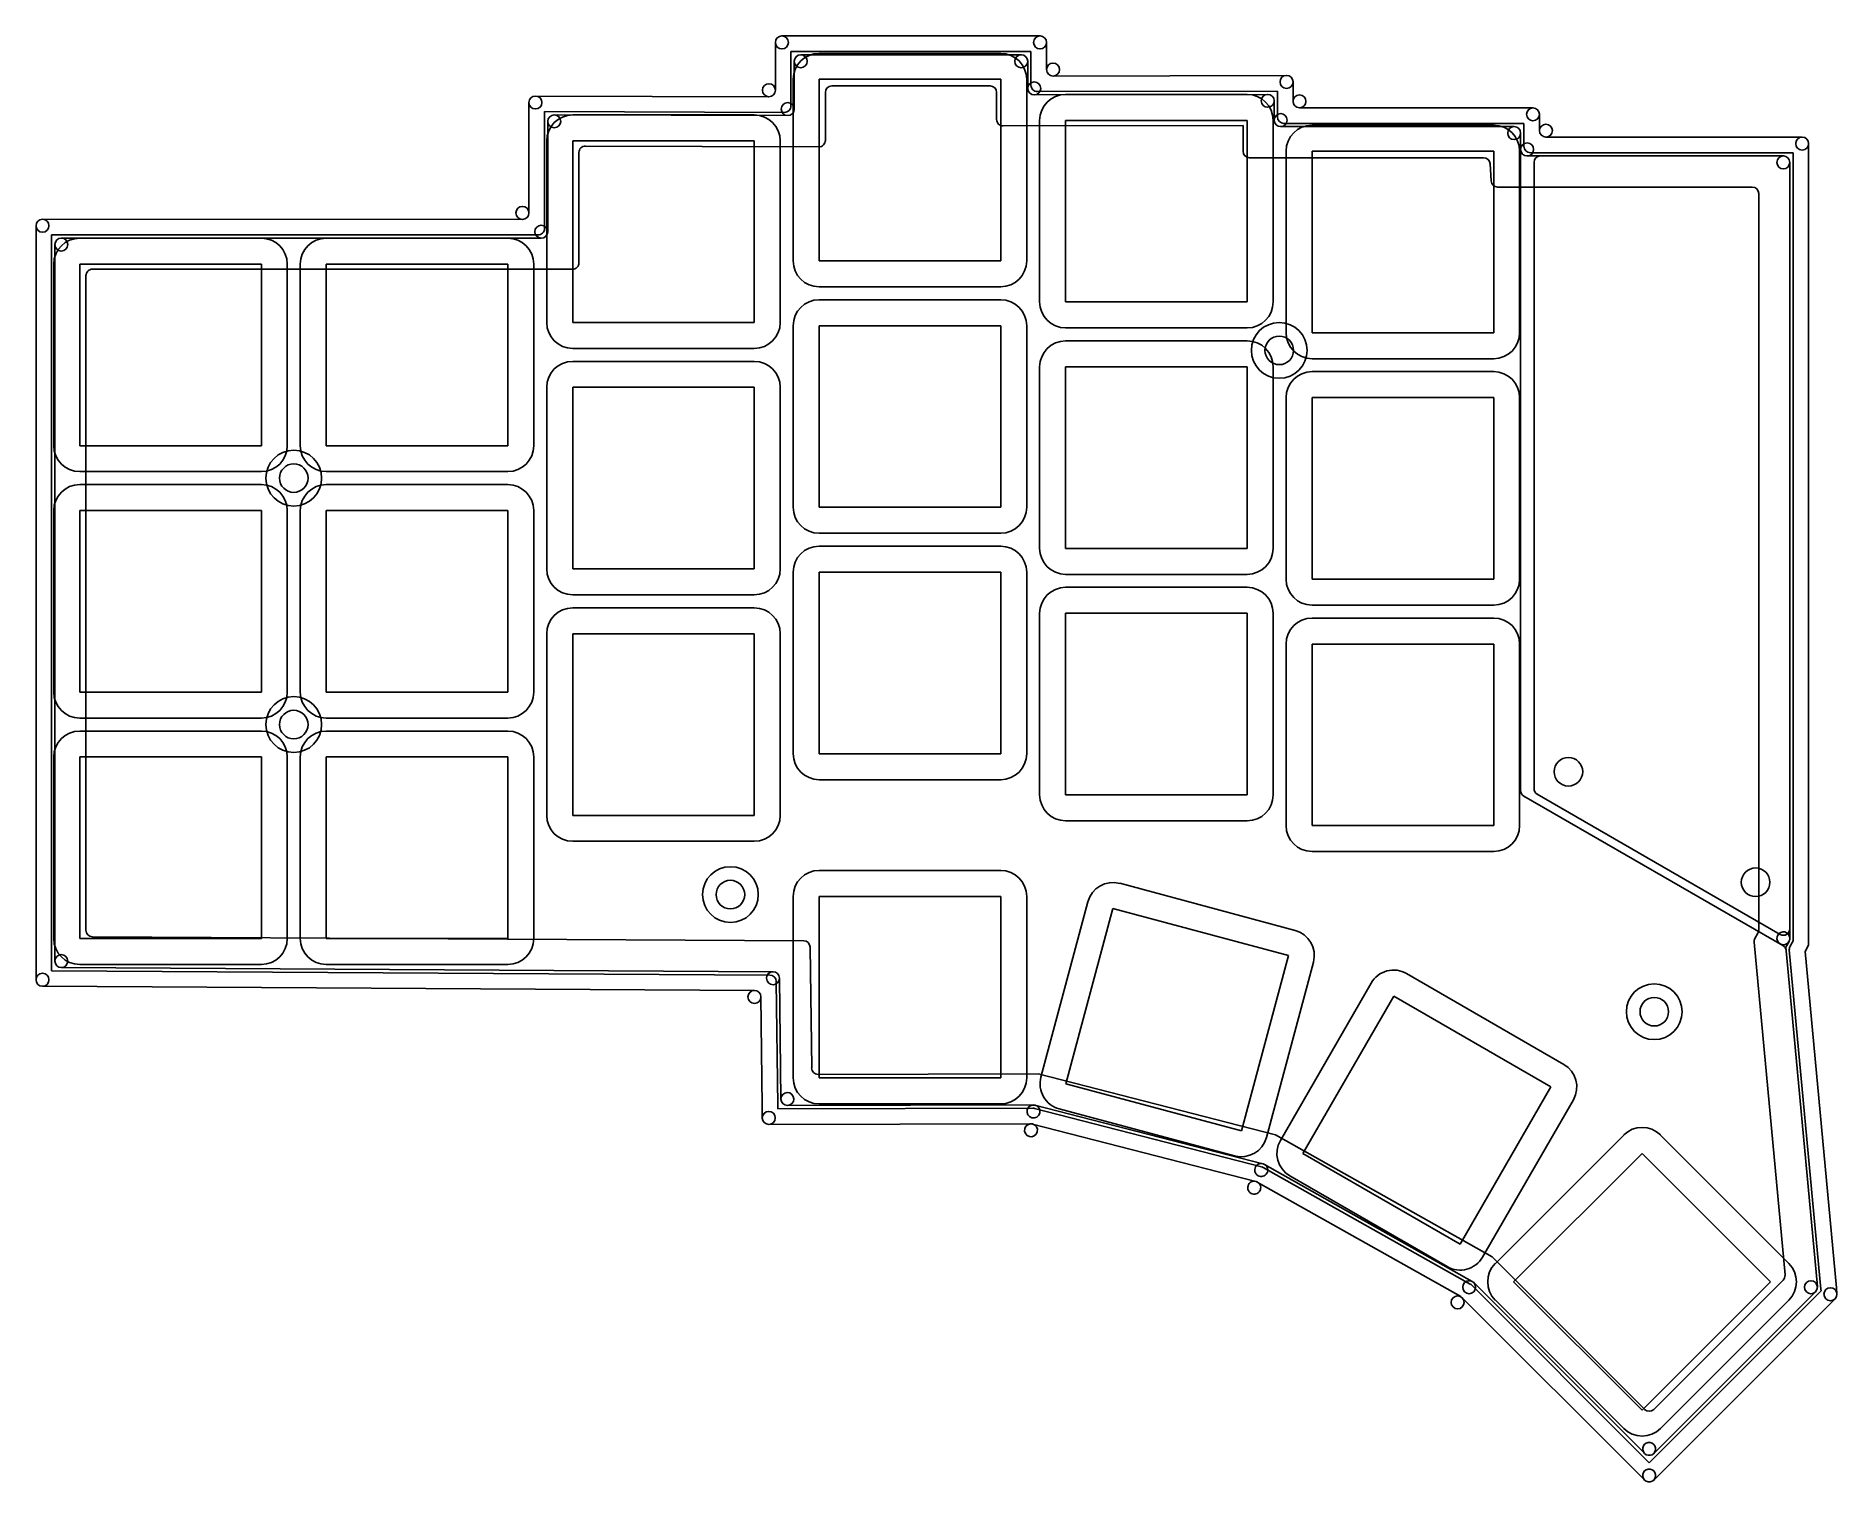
# Model space of a CAD drawing. Header units: millimetres. Extents: x 90 to 228, y -149 to -37.
import ezdxf

# ---------------------------------------------------------------- set-up
doc = ezdxf.new("R2010")
doc.units = ezdxf.units.MM

msp = doc.modelspace()

# ---------------------------------------------------------------- linework, layer by layer
at = {"linetype": 'CONTINUOUS'}
for p, q in [((147.13, -37.41), (167.03, -37.41)), ((146.63, -41.59), (146.63, -37.91)), ((147.83, -42.8), (147.83, -38.61)), ((147.83, -38.61), (166.33, -38.61)), ((148.58, -38.86), (165.58, -38.86)), ((164, -38.75), (150, -38.75)), ((166.33, -41.2), (166.33, -38.61)), ((167.53, -40), (167.53, -37.91)), ((148.08, -43.05), (148.08, -39.36)), ((166.08, -41.45), (166.08, -39.36)), ((148, -40.75), (148, -54.75)), ((164, -40.75), (150, -40.75)), ((150, -40.75), (150, -54.75)), ((150.98, -41.26), (163.18, -41.26)), ((164, -54.75), (164, -40.75)), ((166, -54.75), (166, -40.75)), ((168.03, -40.5), (186.03, -40.45)), ((186.53, -42.45), (186.53, -40.95)), ((127.63, -51.05), (127.63, -42.54)), ((128.13, -42.04), (146.13, -42.09)), ((150.48, -45.46), (150.48, -41.76)), ((163.68, -43.85), (163.68, -41.76)), ((166.58, -41.95), (184.58, -41.91)), ((166.83, -41.7), (185.33, -41.66)), ((183, -41.92), (169, -41.92)), ((185.08, -43.9), (185.08, -42.41)), ((185.33, -43.65), (185.33, -41.66)), ((187.03, -42.95), (205.03, -42.95)), ((128.83, -52.25), (128.83, -43.24)), ((128.83, -43.24), (147.33, -43.3)), ((129.08, -52.5), (129.08, -43.99)), ((129.58, -43.49), (147.58, -43.55)), ((145, -43.5), (131, -43.5)), ((164.18, -44.35), (182.68, -44.31)), ((167, -43.92), (167, -57.92)), ((183, -43.92), (169, -43.92)), ((169, -43.92), (169, -57.92)), ((182.68, -46.3), (182.68, -44.31)), ((183, -57.92), (183, -43.92)), ((185, -57.92), (185, -43.92)), ((185.58, -44.4), (203.58, -44.4)), ((185.83, -44.15), (204.33, -44.15)), ((202, -44.29), (188, -44.29)), ((204.33, -44.4), (204.33, -44.15)), ((204.33, -44.4), (204.33, -45.91)), ((205.53, -43.45), (205.53, -44.4)), ((205.53, -44.4), (205.53, -44.71)), ((129, -45.5), (129, -59.5)), ((145, -45.5), (131, -45.5)), ((131, -45.5), (131, -59.5)), ((145, -59.5), (145, -45.5)), ((147, -59.5), (147, -45.5)), ((204.08, -44.9), (204.08, -46.66)), ((206.03, -45.21), (225.78, -45.21)), ((226.28, -107.51), (226.28, -45.71)), ((131.48, -54.9), (131.48, -46.4)), ((131.98, -45.9), (149.98, -45.96)), ((183.18, -46.8), (201.22, -46.8)), ((186, -46.29), (186, -60.29)), ((202, -46.29), (188, -46.29)), ((188, -46.29), (188, -60.29)), ((202, -60.29), (202, -46.29)), ((204, -60.29), (204, -46.29)), ((204.08, -46.66), (204.08, -95.58)), ((204.58, -46.66), (224.33, -46.66)), ((204.83, -46.41), (225.08, -46.41)), ((205.11, -95.44), (205.11, -47.16)), ((224.83, -106.98), (224.83, -47.16)), ((225.08, -107.18), (225.08, -46.41)), ((201.72, -47.27), (201.8, -48.59)), ((202.3, -49.06), (221.93, -49.06)), ((222.43, -49.56), (222.43, -106.34)), ((89.63, -52.04), (89.63, -52.99)), ((90.13, -51.54), (127.13, -51.55)), ((90.83, -52.74), (90.83, -52.99)), ((90.83, -52.74), (128.33, -52.75)), ((89.63, -52.99), (89.63, -109.24)), ((90.83, -109.24), (90.83, -52.99)), ((91.08, -53.49), (91.08, -108.74)), ((91.58, -52.99), (128.58, -53)), ((107, -53), (93, -53)), ((126, -53), (112, -53)), ((91, -55), (91, -69)), ((107, -55), (93, -55)), ((93, -55), (93, -69)), ((93.98, -55.39), (130.98, -55.4)), ((107, -69), (107, -55)), ((109, -69), (109, -55)), ((110, -55), (110, -69)), ((126, -55), (112, -55)), ((112, -55), (112, -69)), ((126, -69), (126, -55)), ((128, -69), (128, -55)), ((150, -54.75), (164, -54.75)), ((93.48, -106.36), (93.48, -55.89)), ((150, -56.75), (164, -56.75)), ((164, -57.75), (150, -57.75)), ((169, -57.92), (183, -57.92)), ((131, -59.5), (145, -59.5)), ((148, -59.75), (148, -73.75)), ((164, -59.75), (150, -59.75)), ((150, -59.75), (150, -73.75)), ((164, -73.75), (164, -59.75)), ((166, -73.75), (166, -59.75)), ((169, -59.92), (183, -59.92)), ((183, -60.92), (169, -60.92)), ((188, -60.29), (202, -60.29)), ((131, -61.5), (145, -61.5)), ((188, -62.29), (202, -62.29)), ((145, -62.5), (131, -62.5)), ((167, -62.92), (167, -76.92)), ((183, -62.92), (169, -62.92)), ((169, -62.92), (169, -76.92)), ((183, -76.92), (183, -62.92)), ((185, -76.92), (185, -62.92)), ((202, -63.29), (188, -63.29)), ((129, -64.5), (129, -78.5)), ((145, -64.5), (131, -64.5)), ((131, -64.5), (131, -78.5)), ((145, -78.5), (145, -64.5)), ((147, -78.5), (147, -64.5)), ((186, -65.29), (186, -79.29)), ((202, -65.29), (188, -65.29)), ((188, -65.29), (188, -79.29)), ((202, -79.29), (202, -65.29)), ((204, -79.29), (204, -65.29)), ((93, -69), (107, -69)), ((112, -69), (126, -69)), ((93, -71), (107, -71)), ((107, -72), (93, -72)), ((112, -71), (126, -71)), ((126, -72), (112, -72)), ((91, -74), (91, -88)), ((107, -74), (93, -74)), ((93, -74), (93, -88)), ((107, -88), (107, -74)), ((109, -88), (109, -74)), ((110, -74), (110, -88)), ((126, -74), (112, -74)), ((112, -74), (112, -88)), ((126, -88), (126, -74)), ((128, -88), (128, -74)), ((150, -73.75), (164, -73.75)), ((150, -75.75), (164, -75.75)), ((164, -76.75), (150, -76.75)), ((169, -76.92), (183, -76.92)), ((131, -78.5), (145, -78.5)), ((148, -78.75), (148, -92.75)), ((164, -78.75), (150, -78.75)), ((150, -78.75), (150, -92.75)), ((164, -92.75), (164, -78.75)), ((166, -92.75), (166, -78.75)), ((169, -78.92), (183, -78.92)), ((131, -80.5), (145, -80.5)), ((183, -79.92), (169, -79.92)), ((188, -79.29), (202, -79.29)), ((145, -81.5), (131, -81.5)), ((188, -81.29), (202, -81.29)), ((167, -81.92), (167, -95.92)), ((183, -81.92), (169, -81.92)), ((169, -81.92), (169, -95.92)), ((183, -95.92), (183, -81.92)), ((185, -95.92), (185, -81.92)), ((202, -82.29), (188, -82.29)), ((129, -83.5), (129, -97.5)), ((145, -83.5), (131, -83.5)), ((131, -83.5), (131, -97.5)), ((145, -97.5), (145, -83.5)), ((147, -97.5), (147, -83.5)), ((186, -84.29), (186, -98.29)), ((202, -84.29), (188, -84.29)), ((188, -84.29), (188, -98.29)), ((202, -98.29), (202, -84.29)), ((204, -98.29), (204, -84.29)), ((93, -88), (107, -88)), ((112, -88), (126, -88)), ((93, -90), (107, -90)), ((112, -90), (126, -90)), ((107, -91), (93, -91)), ((126, -91), (112, -91)), ((91, -93), (91, -107)), ((107, -93), (93, -93)), ((93, -93), (93, -107)), ((107, -107), (107, -93)), ((109, -107), (109, -93)), ((110, -93), (110, -107)), ((126, -93), (112, -93)), ((112, -93), (112, -107)), ((126, -107), (126, -93)), ((128, -107), (128, -93)), ((150, -92.75), (164, -92.75)), ((150, -94.75), (164, -94.75)), ((169, -95.92), (183, -95.92)), ((204.33, -96.01), (224.29, -107.53)), ((224.08, -106.68), (205.36, -95.88)), ((131, -97.5), (145, -97.5)), ((169, -97.92), (183, -97.92)), ((188, -98.29), (202, -98.29)), ((131, -99.5), (145, -99.5)), ((188, -100.29), (202, -100.29)), ((164, -101.75), (150, -101.75)), ((148, -103.75), (148, -117.75)), ((164, -103.75), (150, -103.75)), ((150, -103.75), (150, -117.75)), ((164, -117.75), (164, -103.75)), ((166, -117.75), (166, -103.75)), ((186.69, -106.37), (173.17, -102.74)), ((170.72, -104.16), (167.09, -117.68)), ((172.65, -104.68), (169.03, -118.2)), ((186.17, -108.3), (172.65, -104.68)), ((93.98, -106.86), (148.82, -107.17)), ((222.37, -106.59), (222.14, -107)), ((93, -107), (107, -107)), ((112, -107), (126, -107)), ((149.33, -109.53), (149.31, -107.66)), ((222.07, -107.29), (224.46, -132.93)), ((224.52, -107.66), (224.77, -107.23)), ((224.52, -107.66), (226.96, -133.83)), ((224.79, -107.88), (227.23, -134.04)), ((224.85, -107.58), (225.08, -107.18)), ((226, -107.99), (226.28, -107.51)), ((226, -107.99), (228.42, -133.93)), ((89.63, -109.24), (89.63, -110.18)), ((90.83, -109.24), (90.83, -109.49)), ((90.83, -109.49), (146.2, -109.81)), ((91.58, -109.24), (146.44, -109.56)), ((93, -109), (107, -109)), ((112, -109), (126, -109)), ((149.43, -116.97), (149.33, -109.53)), ((182.55, -121.82), (186.17, -108.3)), ((184.48, -122.34), (188.11, -108.82)), ((90.13, -110.68), (145.01, -111)), ((146.81, -119.88), (146.69, -110.3)), ((146.94, -110.05), (147.05, -119.38)), ((192.56, -110.43), (185.56, -122.56)), ((207.41, -116.7), (195.29, -109.7)), ((145.51, -111.49), (145.61, -119.89)), ((194.29, -111.43), (187.29, -123.56)), ((206.41, -118.43), (194.29, -111.43)), ((149.93, -117.47), (166.88, -117.43)), ((150, -117.75), (164, -117.75)), ((166.88, -117.43), (185.17, -122.14)), ((169.03, -118.2), (182.55, -121.82)), ((199.41, -130.56), (206.41, -118.43)), ((145.61, -119.89), (145.62, -120.83)), ((146.81, -119.88), (146.81, -120.13)), ((146.81, -120.13), (166.48, -120.08)), ((147.56, -119.87), (166.52, -119.83)), ((150, -119.75), (164, -119.75)), ((184.11, -124.6), (166.61, -120.1)), ((166.64, -119.85), (184.21, -124.37)), ((168.51, -120.13), (182.03, -123.76)), ((201.15, -131.56), (208.15, -119.43)), ((146.12, -121.33), (166.33, -121.28)), ((166.46, -121.3), (183.66, -125.73)), ((185.17, -122.14), (201.88, -131.55)), ((212.03, -122.15), (202.13, -132.05)), ((224.75, -132.05), (214.86, -122.15)), ((187.29, -123.56), (199.41, -130.56)), ((213.44, -123.56), (203.54, -133.46)), ((223.34, -133.46), (213.44, -123.56)), ((200.2, -133.65), (184.23, -124.65)), ((184.33, -124.42), (200.35, -133.45)), ((183.78, -125.77), (199.47, -134.61)), ((186.29, -125.29), (198.41, -132.29)), ((201.88, -131.55), (213.64, -143.31)), ((200.31, -133.73), (213.99, -147.41)), ((200.46, -133.53), (213.64, -146.7)), ((203.54, -133.46), (213.44, -143.36)), ((213.44, -143.36), (223.34, -133.46)), ((213.99, -147.41), (227.24, -134.16)), ((224.32, -133.33), (214.34, -143.31)), ((214.34, -146.7), (226.81, -134.23)), ((227.24, -134.16), (227.23, -134.04)), ((228.42, -133.93), (228.46, -134.38)), ((199.58, -134.69), (213.64, -148.75)), ((202.13, -134.88), (212.03, -144.78)), ((214.34, -148.75), (228.32, -134.78)), ((214.86, -144.78), (224.75, -134.88))]:
    msp.add_line(p, q, dxfattribs=at)
for centre, radius in [((185.47, -61.65), 2.15), ((185.47, -61.65), 1.1), ((109.5, -71.5), 2.15), ((109.5, -71.5), 1.1), ((109.5, -90.5), 2.15), ((109.5, -90.5), 1.1), ((207.76, -94.14), 1.1), ((143.16, -103.61), 2.15), ((143.16, -103.61), 1.1), ((222.19, -102.66), 1.1), ((214.38, -112.64), 2.15), ((214.38, -112.64), 1.1)]:
    msp.add_circle(centre, radius, dxfattribs=at)
for centre, radius, start, end in [((147.13, -37.91), 0.5, 90, 450), ((167.03, -37.91), 0.5, 0, 360), ((150, -40.75), 2, 90, 180), ((148.58, -39.36), 0.5, 90, 450), ((164, -40.75), 2, 0, 90), ((165.58, -39.36), 0.5, 0, 360), ((168.03, -40), 0.5, 180, 540), ((146.13, -41.59), 0.5, 269.8191, 629.8191), ((150.98, -41.76), 0.5, 90, 180), ((163.18, -41.76), 0.5, 0, 90), ((166.58, -41.45), 0.5, 180, 540), ((166.83, -41.2), 0.5, 180, 270.1307), ((186.03, -40.95), 0.5, 0, 360), ((128.13, -42.54), 0.5, 89.8191, 449.8191), ((147.58, -43.05), 0.5, 269.8191, 629.8191), ((147.33, -42.8), 0.5, 269.8191, 0), ((169, -43.92), 2, 90, 180), ((183, -43.92), 2, 0, 90), ((184.58, -42.41), 0.5, 0, 360), ((187.03, -42.45), 0.5, 180, 540), ((205.03, -43.45), 0.5, 0.0254, 360.0254), ((131, -45.5), 2, 90, 180), ((129.58, -43.99), 0.5, 89.8191, 449.8191), ((145, -45.5), 2, 0, 90), ((164.18, -43.85), 0.5, 180, 270.1307), ((185.58, -43.9), 0.5, 180, 540), ((185.83, -43.65), 0.5, 180, 270), ((188, -46.29), 2, 90, 180), ((202, -46.29), 2, 0, 90), ((203.58, -44.9), 0.5, 0.0254, 360.0254), ((206.03, -44.71), 0.5, 180.0254, 540.0254), ((149.98, -45.46), 0.5, 269.8191, 0), ((204.58, -46.16), 0.5, 180.0254, 540.0254), ((225.78, -45.71), 0.5, 0, 360), ((131.98, -46.4), 0.5, 89.8191, 180), ((183.18, -46.3), 0.5, 180, 270), ((201.22, -47.3), 0.5, 3.5355, 90), ((203.58, -46.66), 0.5, 0, 0.0254), ((204.83, -45.91), 0.5, 180.0254, 270), ((205.61, -47.16), 0.5, 90, 180), ((224.33, -47.16), 0.5, 0, 360), ((202.3, -48.56), 0.5, 183.5355, 270), ((221.93, -49.56), 0.5, 0, 90), ((127.13, -51.05), 0.5, 269.9849, 629.9849), ((90.13, -52.04), 0.5, 89.9849, 449.9849), ((128.58, -52.5), 0.5, 269.9849, 629.9849), ((128.33, -52.25), 0.5, 269.9849, 0), ((93, -55), 2, 90, 180), ((91.58, -53.49), 0.5, 89.9849, 449.9849), ((107, -55), 2, 0, 90), ((112, -55), 2, 90, 180), ((126, -55), 2, 0, 90), ((93.98, -55.89), 0.5, 89.9849, 180.002), ((130.98, -54.9), 0.5, 269.9849, 0), ((150, -54.75), 2, 180, 270), ((164, -54.75), 2, 270, 0), ((150, -59.75), 2, 90, 180), ((164, -59.75), 2, 0, 90), ((169, -57.92), 2, 180, 270), ((183, -57.92), 2, 270, 0), ((131, -59.5), 2, 180, 270), ((145, -59.5), 2, 270, 0), ((169, -62.92), 2, 90, 180), ((183, -62.92), 2, 0, 90), ((188, -60.29), 2, 180, 270), ((202, -60.29), 2, 270, 0), ((131, -64.5), 2, 90, 180), ((145, -64.5), 2, 0, 90), ((188, -65.29), 2, 90, 180), ((202, -65.29), 2, 0, 90), ((93, -69), 2, 180, 270), ((107, -69), 2, 270, 0), ((112, -69), 2, 180, 270), ((126, -69), 2, 270, 0), ((93, -74), 2, 90, 180), ((107, -74), 2, 0, 90), ((112, -74), 2, 90, 180), ((126, -74), 2, 0, 90), ((150, -73.75), 2, 180, 270), ((164, -73.75), 2, 270, 0), ((150, -78.75), 2, 90, 180), ((164, -78.75), 2, 0, 90), ((169, -76.92), 2, 180, 270), ((183, -76.92), 2, 270, 0), ((131, -78.5), 2, 180, 270), ((145, -78.5), 2, 270, 0), ((169, -81.92), 2, 90, 180), ((183, -81.92), 2, 0, 90), ((188, -79.29), 2, 180, 270), ((202, -79.29), 2, 270, 0), ((131, -83.5), 2, 90, 180), ((145, -83.5), 2, 0, 90), ((188, -84.29), 2, 90, 180), ((202, -84.29), 2, 0, 90), ((93, -88), 2, 180, 270), ((107, -88), 2, 270, 0), ((112, -88), 2, 180, 270), ((126, -88), 2, 270, 0), ((93, -93), 2, 90, 180), ((107, -93), 2, 0, 90), ((112, -93), 2, 90, 180), ((126, -93), 2, 0, 90), ((150, -92.75), 2, 180, 270), ((164, -92.75), 2, 270, 0), ((204.58, -95.58), 0.5, 180, 240), ((205.61, -95.44), 0.5, 180, 240), ((169, -95.92), 2, 180, 270), ((183, -95.92), 2, 270, 0), ((131, -97.5), 2, 180, 270), ((145, -97.5), 2, 270, 0), ((188, -98.29), 2, 180, 270), ((202, -98.29), 2, 270, 0), ((150, -103.75), 2, 90, 180), ((164, -103.75), 2, 0, 90), ((172.65, -104.68), 2, 75, 165), ((93.98, -106.36), 0.5, 180.002, 269.6717), ((186.17, -108.3), 2, 345, 75), ((221.93, -106.34), 0.5, 330.3137, 0), ((224.33, -106.98), 0.5, 330, 690), ((224.33, -106.25), 0.5, 240, 0), ((93, -107), 2, 180, 270), ((107, -107), 2, 270, 0), ((112, -107), 2, 180, 270), ((126, -107), 2, 270, 0), ((148.81, -107.67), 0.5, 0.6943, 89.6717), ((222.57, -107.24), 0.5, 150.3137, 185.3212), ((224.04, -107.97), 0.5, 5.3212, 60), ((225.29, -107.83), 0.5, 150, 185.3212), ((91.58, -108.74), 0.5, 180.002, 540.002), ((146.44, -110.06), 0.5, 0.6943, 360.6943), ((194.29, -111.43), 2, 60, 150), ((90.13, -110.18), 0.5, 180.002, 540.002), ((145.01, -111.5), 0.5, 0.6943, 360.6943), ((146.19, -110.31), 0.5, 0.6943, 89.6717), ((150, -117.75), 2, 180, 270), ((149.92, -116.97), 0.5, 180.6943, 270.1347), ((164, -117.75), 2, 270, 0), ((169.03, -118.2), 2, 165, 255), ((206.41, -118.43), 2, 330, 60), ((147.55, -119.37), 0.5, 180.6943, 540.6943), ((146.12, -120.83), 0.5, 180.6943, 540.6943), ((166.52, -120.33), 0.5, 75.5577, 435.5577), ((166.48, -120.58), 0.5, 75.5577, 90.1347), ((166.33, -121.78), 0.5, 75.5577, 435.5577), ((213.44, -123.56), 2, 45, 135), ((182.55, -121.82), 2, 255, 345), ((187.29, -123.56), 2, 150, 240), ((184.08, -124.85), 0.5, 60.6045, 420.6045), ((183.99, -125.09), 0.5, 60.6045, 75.5577), ((183.54, -126.21), 0.5, 60.6045, 420.6045), ((199.41, -130.56), 2, 240, 330), ((203.54, -133.46), 2, 135, 225), ((223.96, -132.98), 0.5, 315, 5.3212), ((223.34, -133.46), 2, 315, 45), ((199.22, -135.05), 0.5, 45, 405), ((200.11, -133.88), 0.5, 45, 405), ((199.96, -134.08), 0.5, 45, 60.6045), ((226.46, -133.88), 0.5, 315, 675), ((227.96, -134.42), 0.5, 315, 675), ((213.99, -142.95), 0.5, 225, 315), ((213.44, -143.36), 2, 225, 315), ((213.99, -146.35), 0.5, 225, 585), ((213.99, -148.4), 0.5, 225, 585)]:
    msp.add_arc(centre, radius, start, end, dxfattribs=at)

doc.saveas('drawing.dxf')
